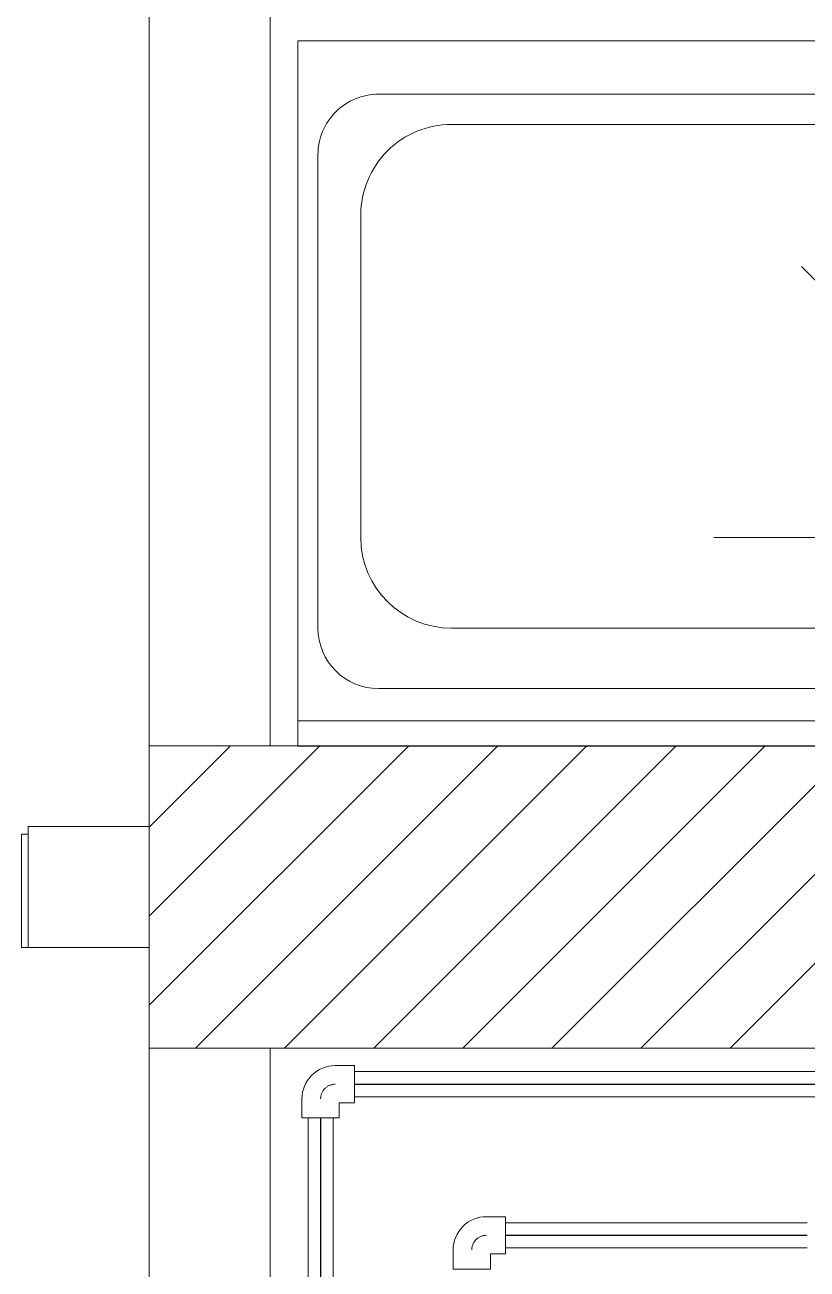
# Model space of a CAD drawing. Header units: metres. Extents: x 1587 to 89247, y -60 to 14723.
# Drawn here: x 6750 to 7527, y 9921 to 11156 of the extents above; entities that cross this region are included whole.
import ezdxf

# ---------------------------------------------------------------- set-up
doc = ezdxf.new("R2010")
doc.units = ezdxf.units.M
doc.header["$LTSCALE"] = 10
for name, pattern in [('AXES', [50.8, 31.75, -6.35, 6.35, -6.35]), ('DASHED', [19.05, 12.7, -6.35]), ('DASHED2', [9.525, 6.35, -3.175])]:
    doc.linetypes.add(name, pattern=pattern)
doc.layers.get('0').update_dxf_attribs({"color": 253, "lineweight": 0})
doc.layers.add('Furniture', color=7, linetype='Continuous', lineweight=13)
for name, color, linetype in [('W-COW', 5, 'Continuous'), ('W-COW-25', 5, 'Continuous'), ('W-COW-25-SingleLine', 3, 'Continuous'), ('W-COW-thin', 7, 'Continuous'), ('W-HW1', 1, 'Continuous'), ('W-HW1-25', 1, 'Continuous'), ('W-HW1-25-SingleLine', 3, 'Continuous'), ('W-HW1-thin', 7, 'Continuous')]:
    doc.layers.add(name, color=color, linetype=linetype)

# ---------------------------------------------------------------- blocks, each defined once
blk = doc.blocks.new('sink')
at = {"layer": 'Furniture'}
for p, q in [((1378.8169, 144.5269), (1377.0169, 144.5269)), ((1378.8169, 143.8269), (1378.8169, 144.5269)), ((1378.8169, 143.8269), (1378.8169, 144.5269)), ((1378.8169, 144.5019), (1377.0169, 144.5019)), ((1378.7369, 144.4699), (1377.0969, 144.4699)), ((1378.6644, 144.4099), (1378.0444, 144.4099)), ((1378.7969, 143.9399), (1378.7969, 144.4099)), ((1378.7544, 143.9999), (1378.7544, 144.3199)), ((1378.0444, 143.9099), (1378.6644, 143.9099)), ((1377.0969, 143.8799), (1378.7369, 143.8799)), ((1377.0169, 143.8269), (1378.8169, 143.8269))]:
    blk.add_line(p, q, dxfattribs=at)
at = {"layer": 'Furniture', "linetype": 'DASHED', "ltscale": 2}
blk.add_line((1378.8169, 144.5269), (1378.8169, 144.2269), dxfattribs=at)
at = {"layer": 'Furniture', "linetype": 'DASHED2'}
for p, q in [((1378.4041, 144.3198), (1378.0841, 144.3198)), ((1378.3171, 144.0509), (1378.0909, 144.2771))]:
    blk.add_line(p, q, dxfattribs=at)
at = {"layer": 'Furniture'}
for centre, radius, start, end in [((1378.7369, 144.4099), 0.06, 0, 90), ((1378.6644, 144.3199), 0.09, 0, 90), ((1378.6644, 143.9999), 0.09, 270, 0), ((1378.7369, 143.9399), 0.06, 270, 0)]:
    blk.add_arc(centre, radius, start, end, dxfattribs=at)

msp = doc.modelspace()

# ---------------------------------------------------------------- hatches: boundary and pattern name
at = {"transparency": 33554687}
h = msp.add_hatch(dxfattribs=at)
h.set_pattern_fill('ANSI31', color=256, scale=500)
h.set_pattern_definition([(45, (-1287165.31, -146475.15), (-44.1941738, 44.1941738), [])])
h.paths.add_polyline_path([(6873.9, 10440.3), (6873.9, 10140.3), (7673.9, 10140.3), (7673.9, 10440.3)])

# ---------------------------------------------------------------- linework, layer by layer
for p, q in [((6873.9, 10440.3), (6873.9, 11180.3)), ((6993.9, 11180.3), (6993.9, 10440.3)), ((6873.9, 10440.3), (6873.9, 10360.3)), ((7673.9, 10440.3), (6993.9, 10440.3)), ((6873.9, 10360.3), (6753.9, 10360.3)), ((6753.9, 10240.3), (6753.9, 10360.3)), ((6873.9, 10240.3), (6753.9, 10240.3)), ((6873.9, 10240.3), (6873.9, 8640.3)), ((6993.9, 9030.3), (6993.9, 10140.3)), ((6993.9, 10140.3), (7673.9, 10140.3))]:
    msp.add_line(p, q)
for points in [[(6873.9, 10140.3), (6873.9, 10440.3), (7673.9, 10440.3), (7673.9, 10140.3)], [(6747.1, 10240.3), (6753.9, 10240.3), (6753.9, 10352.8), (6747.1, 10352.8)]]:
    msp.add_lwpolyline(points, close=True)
at = {"layer": 'W-COW', "lineweight": 9}
for p, q in [((7227.4, 9936), (7227.4, 9973)), ((7212.4, 9921), (7175.4, 9921))]:
    msp.add_line(p, q, dxfattribs=at)
msp.add_lwpolyline([(7175.4, 9921), (7175.4, 9940, -0.414214), (7208.4, 9973), (7227.4, 9973)], format="xyb", dxfattribs=at)
msp.add_lwpolyline([(7212.4, 9921), (7212.4, 9936), (7227.4, 9936)], dxfattribs=at)
at = {"layer": 'W-COW-25', "lineweight": 9}
for p, q in [((7227.4, 9967), (7526.6, 9967)), ((7227.4, 9942), (7526.6, 9942))]:
    msp.add_line(p, q, dxfattribs=at)
at = {"layer": 'W-COW-25-SingleLine'}
msp.add_line((7227.4, 9954.5), (7526.6, 9954.5), dxfattribs=at)
at = {"layer": 'W-COW-thin', "linetype": 'AXES', "lineweight": 9, "ltscale": 1.032}
msp.add_arc((7208.4, 9940), 14.5, 90, 180, dxfattribs=at)
at = {"layer": 'W-HW1', "lineweight": 9}
for p, q in [((7077.4, 10086), (7077.4, 10123)), ((7062.4, 10071), (7025.4, 10071))]:
    msp.add_line(p, q, dxfattribs=at)
msp.add_lwpolyline([(7025.4, 10071), (7025.4, 10090, -0.414214), (7058.4, 10123), (7077.4, 10123)], format="xyb", dxfattribs=at)
msp.add_lwpolyline([(7062.4, 10071), (7062.4, 10086), (7077.4, 10086)], dxfattribs=at)
at = {"layer": 'W-HW1-25', "lineweight": 9}
for p, q in [((7077.4, 10117), (7900.4, 10117)), ((7077.4, 10092), (7900.4, 10092)), ((7031.4, 10071), (7031.4, 8723.2)), ((7056.4, 10071), (7056.4, 8723.2))]:
    msp.add_line(p, q, dxfattribs=at)
at = {"layer": 'W-HW1-25-SingleLine'}
for p, q in [((7077.4, 10104.5), (7900.4, 10104.5)), ((7043.9, 10071), (7043.9, 8723.2))]:
    msp.add_line(p, q, dxfattribs=at)
at = {"layer": 'W-HW1-thin', "linetype": 'AXES', "lineweight": 9, "ltscale": 1.032}
msp.add_arc((7058.4, 10090), 14.5, 90, 180, dxfattribs=at)

# ---------------------------------------------------------------- block references
at = {"layer": 'Furniture', "lineweight": 9, "xscale": 1000, "yscale": 1000, "zscale": 1000, "rotation": 180}
msp.add_blockref('sink', (1385838.2, 154967.1), dxfattribs=at)

doc.saveas('drawing.dxf')
